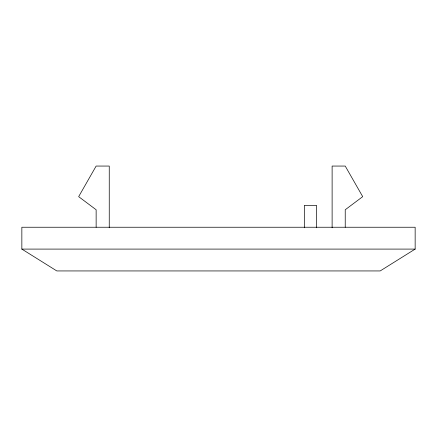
<?xml version="1.0" encoding="UTF-8"?>
<svg xmlns="http://www.w3.org/2000/svg" width="437" height="437" viewBox="0 0 437 437"><rect width="100%" height="100%" fill="white"/><g stroke="black" fill="none" stroke-linecap="round" stroke-linejoin="round"><path stroke-width="0.66" d="M415.15 249.09L380.19 270.94L56.81 270.94L21.85 249.09L21.85 227.24L415.15 227.24L415.15 249.09L21.85 249.09M345.23 227.24L345.23 209.76L362.71 196.65L345.23 166.06L332.12 166.06L332.12 227.77M316.563 227.77L316.563 205.39L304.327 205.39L304.327 227.77M109.25 227.77L109.25 166.06L96.14 166.06L78.66 196.65L96.14 209.76L96.14 227.24"/></g></svg>
